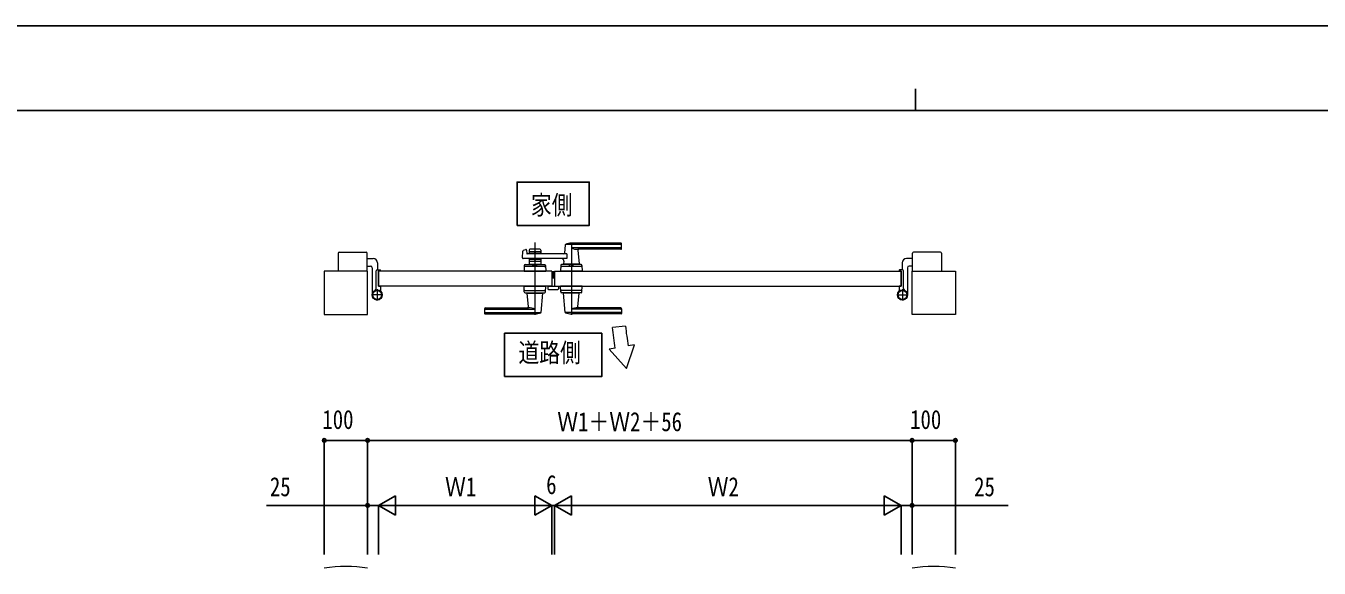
# Model space of a CAD drawing. Units: millimetres, scale not verified. Extents: x -4205 to 4205, y -2970 to 2970.
# Drawn here: x -2057 to 926, y 1720 to 2970 of the extents above; entities that cross this region are included whole.
import ezdxf
from ezdxf.enums import TextEntityAlignment as Align

# ---------------------------------------------------------------- set-up
doc = ezdxf.new("R2010")
doc.units = ezdxf.units.MM
doc.header["$LTSCALE"] = 12
for name, color, linetype in [('0-2_USER1', 3, 'Continuous'), ('0-3_YKK_12', 2, 'Continuous'), ('0-5_YKK_D', 6, 'Continuous'), ('0-6_YKK_ZWAK', 7, 'Continuous')]:
    doc.layers.add(name, color=color, linetype=linetype)
doc.layers.add('0-4_YKK_A1', color=4, linetype='Continuous', lineweight=18)
doc.styles.add('ＭＳ ゴシック', font='')
doc.styles.get('ＭＳ ゴシック').set_extended_font_data('MS Gothic')

msp = doc.modelspace()

# ---------------------------------------------------------------- linework, layer by layer
at = {"layer": '0-2_USER1'}
for points in [[(-924.18, 2510.05), (-924.18, 2610.05), (-757.78, 2610.05), (-757.78, 2510.05)], [(-952.98, 2161.61), (-952.98, 2261.61), (-728.98, 2261.61), (-728.98, 2161.61)]]:
    msp.add_lwpolyline(points, close=True, dxfattribs=at)
at = {"layer": '0-3_YKK_12'}
msp.add_line((-840.98, 2388), (-840.98, 2405), dxfattribs=at)
at = {"layer": '0-4_YKK_A1'}
for p, q in [((-1334.98, 2448.5), (-1271.98, 2448.5)), ((-911.81, 2435.66), (-910.59, 2451.07)), ((-909.08, 2452.85), (-903.66, 2454.2)), ((-902.42, 2453.28), (-902.03, 2445.45)), ((-896.48, 2453), (-896.48, 2444.5)), ((-896.48, 2450), (-869.48, 2450)), ((-871.48, 2455), (-894.48, 2455)), ((-883.33, 2447.65), (-884.69, 2446.29)), ((-882.98, 2471), (-882.98, 2304)), ((-882.62, 2447.65), (-881.27, 2446.29)), ((-869.48, 2453), (-869.48, 2444.5)), ((-813.03, 2465.39), (-814.73, 2446.31)), ((-683.98, 2465.98), (-812.77, 2465.98)), ((-798.98, 2471), (-798.98, 2304)), ((-683.98, 2469), (-798.98, 2469)), ((-683.98, 2458.33), (-798.98, 2458.33)), ((-684.98, 2455), (-784, 2455)), ((-783.81, 2452.81), (-781.01, 2421.32)), ((-682.98, 2457), (-682.98, 2468)), ((53.02, 2448.5), (-9.98, 2448.5)), ((-1336.98, 2446.5), (-1336.98, 2405)), ((-1269.98, 2405), (-1269.98, 2446.5)), ((-1269.98, 2433.5), (-1256.48, 2433.5)), ((-1246.48, 2423.5), (-1246.48, 2407.5)), ((-907.54, 2418.07), (-907.98, 2405)), ((-905.55, 2420), (-860.41, 2420)), ((-809.42, 2444.5), (-901.03, 2444.5)), ((-896.48, 2433.5), (-896.48, 2420)), ((-896.48, 2428), (-869.48, 2428)), ((-869.48, 2420), (-896.48, 2420)), ((-894.48, 2446), (-885.39, 2446)), ((-894.48, 2432), (-885.39, 2432)), ((-883.33, 2430.35), (-884.69, 2431.71)), ((-882.62, 2430.35), (-881.27, 2431.71)), ((-880.56, 2446), (-871.48, 2446)), ((-880.56, 2432), (-871.48, 2432)), ((-878.48, 2417.2), (-878.48, 2420)), ((-869.48, 2433.5), (-869.48, 2420)), ((-858.42, 2418.07), (-857.98, 2405)), ((-823.54, 2418.07), (-823.98, 2405)), ((-776.41, 2420), (-821.55, 2420)), ((-780.98, 2420.99), (-816.98, 2420.99)), ((-816.98, 2420), (-816.98, 2420.99)), ((-816.35, 2428.05), (-816.95, 2421.32)), ((-781.31, 2420.99), (-816.65, 2420.99)), ((-813.98, 2420.99), (-816.15, 2420.99)), ((-803.48, 2417.2), (-803.48, 2420)), ((-781.31, 2420.99), (-783.98, 2420.99)), ((-780.98, 2420), (-780.98, 2420.99)), ((-774.42, 2418.07), (-773.98, 2405)), ((-35.48, 2423.5), (-35.48, 2407.5)), ((-11.98, 2433.5), (-25.48, 2433.5)), ((-11.98, 2405), (-11.98, 2446.5)), ((55.02, 2446.5), (55.02, 2405)), ((-1269.98, 2416.5), (-1262.48, 2416.5)), ((-1258.48, 2412.5), (-1258.48, 2350)), ((-1248.98, 2364.94), (-1248.98, 2405.5)), ((-1246.98, 2407.5), (-1239.98, 2407.5)), ((-1243.98, 2370), (-1243.98, 2405)), ((-1243.68, 2405.3), (-1239.48, 2405.3)), ((-1238.98, 2405.8), (-1238.98, 2406.5)), ((-907.98, 2405), (-857.98, 2405)), ((-860.25, 2415), (-905.71, 2415)), ((-773.98, 2405), (-823.98, 2405)), ((-776.25, 2415), (-821.71, 2415)), ((-42.98, 2405.8), (-42.98, 2406.5)), ((-38.28, 2405.3), (-42.48, 2405.3)), ((-34.98, 2407.5), (-41.98, 2407.5)), ((-37.98, 2370), (-37.98, 2405)), ((-32.98, 2364.94), (-32.98, 2405.5)), ((-23.48, 2412.5), (-23.48, 2350)), ((-11.98, 2416.5), (-19.48, 2416.5)), ((-1246.98, 2363), (-1246.98, 2337)), ((-1243.68, 2369.7), (-1239.48, 2369.7)), ((-1238.98, 2369.2), (-1238.98, 2360.16)), ((-907.54, 2356.93), (-907.98, 2370)), ((-907.98, 2370), (-857.98, 2370)), ((-905.71, 2360), (-860.25, 2360)), ((-858.42, 2356.93), (-857.98, 2370)), ((-852.98, 2370), (-852.98, 2363.5)), ((-852.98, 2370), (-828.98, 2370)), ((-851.98, 2362.5), (-829.98, 2362.5)), ((-828.98, 2370), (-828.98, 2363.5)), ((-823.54, 2356.93), (-823.98, 2370)), ((-773.98, 2370), (-823.98, 2370)), ((-776.25, 2360), (-821.71, 2360)), ((-774.42, 2356.93), (-773.98, 2370)), ((-42.98, 2369.2), (-42.98, 2360.16)), ((-38.28, 2369.7), (-42.48, 2369.7)), ((-34.98, 2363), (-34.98, 2337)), ((-1233.98, 2350), (-1259.98, 2350)), ((-905.55, 2355), (-860.41, 2355)), ((-900.98, 2355), (-900.98, 2354)), ((-900.98, 2354), (-864.98, 2354)), ((-898.15, 2322.18), (-900.96, 2353.67)), ((-868.93, 2309.6), (-865.01, 2353.67)), ((-864.98, 2355), (-864.98, 2354)), ((-776.41, 2355), (-821.55, 2355)), ((-816.98, 2355), (-816.98, 2354)), ((-780.98, 2354), (-816.98, 2354)), ((-813.03, 2309.6), (-816.95, 2353.67)), ((-783.81, 2322.18), (-781, 2353.67)), ((-780.98, 2355), (-780.98, 2354)), ((-47.98, 2350), (-21.98, 2350)), ((-998.98, 2318), (-998.98, 2307)), ((-997.98, 2316.67), (-882.98, 2316.67)), ((-997.98, 2309.02), (-869.19, 2309.02)), ((-997.98, 2306), (-882.98, 2306)), ((-996.98, 2320), (-897.96, 2320)), ((-683.98, 2309.02), (-812.77, 2309.02)), ((-683.98, 2316.67), (-798.98, 2316.67)), ((-683.98, 2306), (-798.98, 2306)), ((-684.98, 2320), (-784, 2320)), ((-682.98, 2318), (-682.98, 2307)), ((-674.19, 2277.97), (-704.02, 2274.79)), ((-697.73, 2227.1), (-712.07, 2224.57)), ((-671.85, 2180.05), (-712.07, 2224.57)), ((-671.85, 2180.05), (-652.98, 2234.99)), ((-652.98, 2234.99), (-667.75, 2232.39))]:
    msp.add_line(p, q, dxfattribs=at)
for points in [[(-809.42, 2444.5), (-809.42, 2433.5), (-909.81, 2433.5)], [(-878.48, 2417.2), (-887.48, 2417.2), (-887.48, 2420)], [(-803.48, 2417.2), (-794.48, 2417.2), (-794.48, 2420)], [(-843.98, 2405), (-843.98, 2370), (-1243.98, 2370)], [(-843.98, 2405), (-1243.98, 2405), (-1243.98, 2370)], [(-837.98, 2405), (-837.98, 2370), (-37.98, 2370)], [(-837.98, 2405), (-37.98, 2405), (-37.98, 2370)]]:
    msp.add_lwpolyline(points, dxfattribs=at)
for points in [[(-1368.98, 2305), (-1268.98, 2305), (-1268.98, 2405), (-1368.98, 2405)], [(87.02, 2305), (-12.98, 2305), (-12.98, 2405), (87.02, 2405)]]:
    msp.add_lwpolyline(points, close=True, dxfattribs=at)
for centre, radius in [((-1246.98, 2350), 11.5), ((-1246.98, 2350), 10.35), ((-34.98, 2350), 11.5), ((-34.98, 2350), 10.35)]:
    msp.add_circle(centre, radius, dxfattribs=at)
for centre, radius, start, end in [((-1334.98, 2446.5), 2, 90, 180), ((-1271.98, 2446.5), 2, 360, 90), ((-908.6, 2450.91), 2, 104.03624, 175.49449), ((-903.42, 2453.23), 1, 2.86241, 104.03624), ((-894.48, 2453), 2, 90, 180), ((-894.48, 2448), 2, 180, 270), ((-882.98, 2447.29), 0.5, 45, 135), ((-871.48, 2453), 2, 0, 90), ((-871.48, 2448), 2, 270, 0), ((-812.04, 2465.31), 1, 113.30607, 174.91858), ((-798.98, 2435), 34, 90, 113.30607), ((-785.19, 2484.98), 30, 242.63879, 272.27092), ((-781.82, 2453), 2, 90, 185.08142), ((-684.98, 2457), 2, 270, 0), ((-683.98, 2468), 1, 0, 90), ((-683.98, 2464.98), 1, 0, 90), ((-683.98, 2459.33), 1, 270, 0), ((-9.98, 2446.5), 2, 90, 180), ((53.02, 2446.5), 2, 0, 90), ((-1256.48, 2423.5), 10, 360, 90), ((-909.81, 2435.5), 2, 175.49449, 270), ((-905.55, 2418), 2, 90, 178.09085), ((-901.03, 2445.5), 1, 182.86241, 270), ((-894.48, 2430), 2, 90, 180), ((-885.39, 2447), 1, 270, 315), ((-885.39, 2431), 1, 45, 90), ((-882.98, 2430.71), 0.5, 225, 315), ((-880.56, 2447), 1, 225, 270), ((-880.56, 2431), 1, 90, 135), ((-871.48, 2430), 2, 0, 90), ((-860.41, 2418), 2, 1.90915, 90), ((-821.55, 2418), 2, 90, 178.09085), ((-821.33, 2428.49), 5, 354.91858, 90), ((-816.65, 2421.29), 0.3, 174.91858, 270), ((-816.72, 2446.49), 2, 270, 354.91858), ((-781.31, 2421.29), 0.3, 270, 5.08142), ((-776.41, 2418), 2, 1.90915, 90), ((-25.48, 2423.5), 10, 90, 180), ((-1262.48, 2412.5), 4, 360, 90), ((-1246.98, 2405.5), 2, 90, 180), ((-1243.68, 2405), 0.3, 90, 180), ((-1239.98, 2406.5), 1, 360, 90), ((-1239.48, 2405.8), 0.5, 270, 360), ((-905.71, 2413), 2, 90, 178.09085), ((-860.25, 2413), 2, 1.90915, 90), ((-821.71, 2413), 2, 90, 178.09085), ((-776.25, 2413), 2, 1.90915, 90), ((-41.98, 2406.5), 1, 90, 180), ((-42.48, 2405.8), 0.5, 180, 270), ((-38.28, 2405), 0.3, 0, 90), ((-34.98, 2405.5), 2, 0, 90), ((-19.48, 2412.5), 4, 90, 180), ((-1246.98, 2350), 11.5, 115.10278, 38.01228), ((-1253.98, 2364.94), 5, 295.10278, 359.99998), ((-1243.68, 2370), 0.3, 180, 270), ((-1239.48, 2369.2), 0.5, 360, 90), ((-1233.98, 2360.16), 5, 180, 218.01228), ((-905.71, 2362), 2, 181.90915, 270), ((-860.25, 2362), 2, 270, 358.09085), ((-851.98, 2363.5), 1, 180, 270), ((-829.98, 2363.5), 1, 270, 360), ((-821.71, 2362), 2, 181.90915, 270), ((-776.25, 2362), 2, 270, 358.09085), ((-34.98, 2350), 11.5, 141.98772, 64.89722), ((-47.98, 2360.16), 5, 321.98772, 0), ((-42.48, 2369.2), 0.5, 90, 180), ((-38.28, 2370), 0.3, 270, 0), ((-27.98, 2364.94), 5, 180.00002, 244.89722), ((-905.55, 2357), 2, 181.90915, 270), ((-900.66, 2353.7), 0.3, 90, 185.08142), ((-865.31, 2353.7), 0.3, 354.91858, 90), ((-860.41, 2357), 2, 270, 358.09085), ((-821.55, 2357), 2, 181.90915, 270), ((-816.65, 2353.7), 0.3, 90, 185.08142), ((-781.3, 2353.7), 0.3, 354.91858, 90), ((-776.41, 2357), 2, 270, 358.09085), ((-996.98, 2318), 2, 90, 180), ((-997.98, 2315.67), 1, 90, 180), ((-997.98, 2310.02), 1, 180, 270), ((-997.98, 2307), 1, 180, 270), ((-900.15, 2322), 2, 270, 5.08142), ((-896.77, 2290.02), 30, 62.63879, 92.27092), ((-882.98, 2340), 34, 270, 293.30607), ((-869.93, 2309.69), 1, 293.30607, 354.91858), ((-812.03, 2309.69), 1, 185.08142, 246.69393), ((-798.98, 2340), 34, 246.69393, 270), ((-785.19, 2290.02), 30, 87.72908, 117.36121), ((-781.81, 2322), 2, 174.91858, 270), ((-684.98, 2318), 2, 0, 90), ((-683.98, 2315.67), 1, 0, 90), ((-683.98, 2310.02), 1, 270, 0), ((-683.98, 2307), 1, 270, 0), ((-8698.82, 1195.2), 8067.36, 7.34884, 7.69047), ((-4.69, 2349.29), 673.28, 186.08068, 189.99886), ((-1318.98, 1404.1), 320, 80.9989, 99.0011), ((37.02, 1404.1), 320, 80.9989, 99.0011)]:
    msp.add_arc(centre, radius, start, end, dxfattribs=at)
at = {"layer": '0-5_YKK_D'}
for p, q in [((-1368.98, 1751.72), (-1368.98, 2015.6)), ((-1268.98, 2014.6), (-1368.98, 2014.6)), ((-1268.98, 1751.72), (-1268.98, 2015.6)), ((-1268.98, 1751.72), (-1268.98, 2015.6)), ((-1268.98, 2014.6), (-12.98, 2014.6)), ((-12.98, 1751.72), (-12.98, 2015.6)), ((-12.98, 1751.72), (-12.98, 2015.6)), ((-12.98, 2014.6), (87.02, 2014.6)), ((87.02, 1751.72), (87.02, 2015.6)), ((-1243.98, 1864.6), (-1205.01, 1887.1)), ((-1205.01, 1842.1), (-1205.01, 1887.1)), ((-843.98, 1864.6), (-882.95, 1887.1)), ((-882.95, 1887.1), (-882.95, 1842.1)), ((-837.98, 1864.6), (-799.01, 1887.1)), ((-799.01, 1842.1), (-799.01, 1887.1)), ((-37.98, 1864.6), (-76.95, 1887.1)), ((-76.95, 1887.1), (-76.95, 1842.1)), ((-1268.98, 1751.72), (-1268.98, 1865.6)), ((-1243.98, 1751.72), (-1243.98, 1865.6)), ((-1243.98, 1751.72), (-1243.98, 1865.6)), ((-1243.98, 1864.6), (-1205.01, 1842.1)), ((-1243.98, 1864.6), (-1166.04, 1864.6)), ((-888.98, 1864.6), (-1198.98, 1864.6)), ((-843.98, 1864.6), (-921.92, 1864.6)), ((-843.98, 1864.6), (-882.95, 1842.1)), ((-843.98, 1864.6), (-860.98, 1864.6)), ((-843.98, 1751.72), (-843.98, 1865.6)), ((-843.98, 1751.72), (-843.98, 1865.6)), ((-843.98, 1864.6), (-837.98, 1864.6)), ((-837.98, 1751.72), (-837.98, 1865.6)), ((-837.98, 1751.72), (-837.98, 1865.6)), ((-837.98, 1864.6), (-820.98, 1864.6)), ((-837.98, 1864.6), (-799.01, 1842.1)), ((-837.98, 1864.6), (-760.04, 1864.6)), ((-792.98, 1864.6), (-82.98, 1864.6)), ((-37.98, 1864.6), (-115.92, 1864.6)), ((-37.98, 1864.6), (-76.95, 1842.1)), ((-37.98, 1751.72), (-37.98, 1865.6)), ((-37.98, 1751.72), (-37.98, 1865.6)), ((-12.98, 1752.72), (-12.98, 1865.6))]:
    msp.add_line(p, q, dxfattribs=at)
for points in [[(-1243.98, 1864.6), (-1268.98, 1864.6), (-1502.41, 1864.6)], [(-37.98, 1864.6), (-12.98, 1864.6), (208.71, 1864.6)]]:
    msp.add_lwpolyline(points, dxfattribs=at)
for centre in [(-1368.98, 2014.6), (-1268.98, 2014.6), (-1268.98, 2014.6), (-12.98, 2014.6), (-12.98, 2014.6), (87.02, 2014.6), (-1268.98, 1864.6), (-12.98, 1864.6)]:
    msp.add_circle(centre, 4.25, dxfattribs=at)
at = {"layer": '0-6_YKK_ZWAK'}
for p, q in [((-4.98, 2825), (-4.98, 2775)), ((3895.02, 2775), (-3904.98, 2775))]:
    msp.add_line(p, q, dxfattribs=at)
msp.add_lwpolyline([(-4205, -2970), (4205, -2970), (4205, 2970), (-4205, 2970)], close=True, dxfattribs=at)

# ---------------------------------------------------------------- texts
at = {"layer": '0-2_USER1', "style": 'ＭＳ ゴシック', "width": 0.8}
for s, p in [('家側', (-892.18, 2521.99)), ('道路側', (-920.98, 2181.61))]:
    msp.add_text(s, height=43.99, dxfattribs=at).set_placement(p, align=Align.BOTTOM_LEFT)
at = {"layer": '0-5_YKK_D', "style": 'ＭＳ ゴシック', "width": 0.8}
for s, p in [('100', (-1373.38, 2027.6)), ('Ｗ1＋Ｗ2＋56', (-831.38, 2022.6)), ('100', (-17.38, 2027.6)), ('25', (-1494.41, 1872.6)), ('Ｗ1', (-1090.38, 1872.6)), ('6', (-856.98, 1877.6)), ('Ｗ2', (-484.38, 1872.6)), ('25', (130.31, 1872.6))]:
    msp.add_text(s, height=43.99, dxfattribs=at).set_placement(p, align=Align.BOTTOM_LEFT)

doc.saveas('drawing.dxf')
